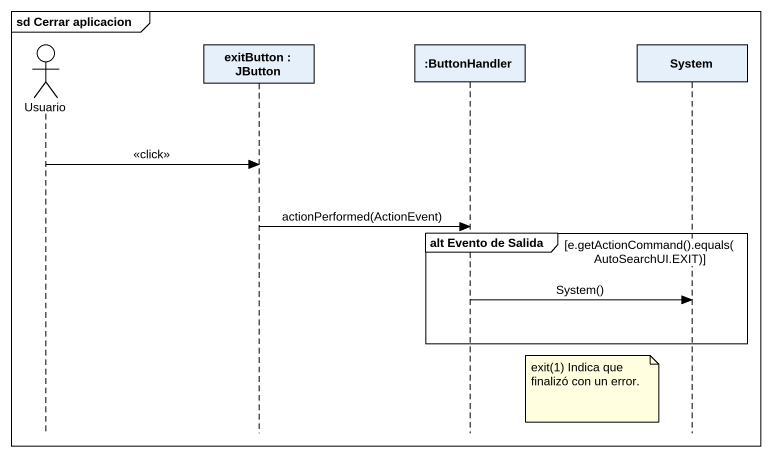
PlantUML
@startuml
mainframe sd Cerrar aplicacion
hide footbox
actor Usuario
participant "exitButton : JButton" as exitButton
participant ":ButtonHandler" as ButtonHandler
participant System

Usuario -> exitButton : <<click>>
exitButton -> ButtonHandler : actionPerformed(ActionEvent)
group alt Evento de Salida [e.getActionCommand().equals(AutoSearchUI.EXIT)]
  ButtonHandler -> System : System()
end
note left of System : exit(1) Indica que finalizó con un error.
@enduml
